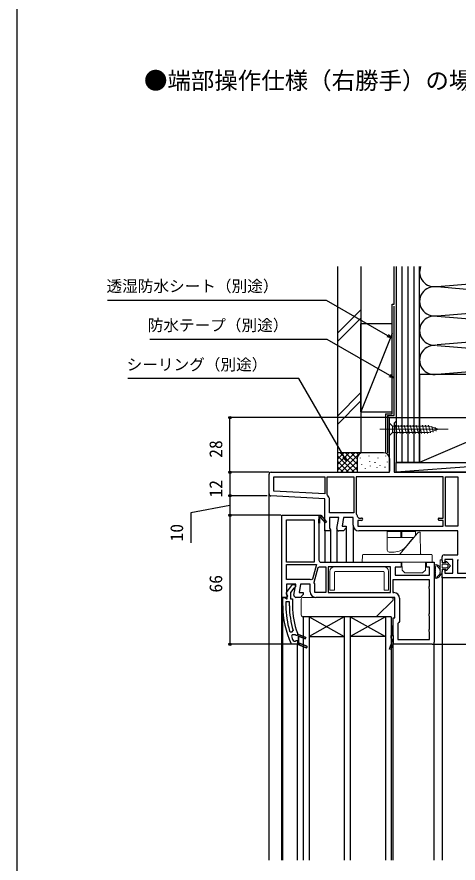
# Model space of a CAD drawing. Units: millimetres, scale not verified. Extents: x -525 to 525, y -783 to 779.
# Drawn here: x -525 to -299.3, y -431.2 to 1.9 of the extents above; entities that cross this region are included whole.
import ezdxf
from ezdxf.enums import TextEntityAlignment as Align

# ---------------------------------------------------------------- set-up
doc = ezdxf.new("R2010")
doc.units = ezdxf.units.MM
doc.header["$LTSCALE"] = 4
for name, color, linetype in [('0-2_USER1', 3, 'Continuous'), ('0-3_YKK_11', 7, 'Continuous'), ('0-4_YKK_12', 2, 'Continuous'), ('0-7_YKK_D', 6, 'Continuous'), ('0-8_YKK_ZWAK', 7, 'Continuous'), ('0-9_YSS_K', 3, 'Continuous'), ('0-A_YSS_KE', 3, 'Continuous')]:
    doc.layers.add(name, color=color, linetype=linetype)
doc.layers.add('0-5_YKK_13', color=4, linetype='Continuous', lineweight=18)
doc.styles.add('ＭＳ ゴシック', font='')
doc.styles.get('ＭＳ ゴシック').set_extended_font_data('MS Gothic')

msp = doc.modelspace()

# ---------------------------------------------------------------- linework, layer by layer
at = {"layer": '0-3_YKK_11'}
for p, q in [((-396, -242.207), (-396, -232.156)), ((-370.5, -253.656), (-370.5, -257.156)), ((-370.5, -257.156), (-370.5, -255.156)), ((-307.5, -276.356), (-307.5, -274.456)), ((-369.5, -279.556), (-367, -279.556)), ((-332.5, -314.656), (-332.5, -318.656))]:
    msp.add_line(p, q, dxfattribs=at)
for points in [[(-395, -231.156), (-334.4, -231.156), (-334.4, -203.156), (-331, -203.156), (-331, -205.056), (-331.5, -205.556), (-332, -206.056), (-332, -231.156), (-281, -231.156), (-281, -232.656), (-268.5, -232.656), (-268.5, -231.156), (-266, -231.156), (-266, -235.156), (-281, -235.156), (-281, -287.156), (-282.8, -287.156), (-282.8, -285.156), (-307.5, -285.156), (-307.5, -281.856)], [(-366.123, -242.913), (-366.3, -242.532), (-366.3, -233.556), (-352.6, -233.556)], [(-352.6, -233.556), (-352.6, -251.956), (-365.1, -251.956), (-365.1, -245.125)], [(-307, -233.556), (-351.4, -233.556), (-351.4, -252.356), (-351.262, -252.701)], [(-308.9, -254.556), (-307, -254.556), (-307, -233.556)], [(-361.285, -259.983), (-360.292, -254.356), (-365.1, -254.356), (-365.1, -259.713), (-364.558, -260.58), (-364.877, -261.156), (-367.5, -261.156), (-367.5, -244.65), (-395.052, -243.206)], [(-389.5, -295.156), (-389.5, -253.156), (-369.634, -253.156), (-369.5, -253.079), (-366.595, -256.497), (-367.205, -257.015), (-369.516, -254.296)], [(-369.894, -254.23), (-370.2, -254.407), (-370.2, -257.156), (-370.5, -257.156), (-370.5, -276.156)], [(-353, -258.256), (-353, -254.356), (-357.855, -254.356), (-358.631, -258.756), (-356.5, -258.756), (-356.5, -259.656), (-358, -261.156), (-360.3, -261.156)], [(-350.613, -254.108), (-350.115, -254.556), (-348.7, -254.556)], [(-348.7, -255.756), (-350.6, -255.756), (-350.6, -258.756), (-307, -258.756), (-307, -255.756), (-308.9, -255.756)], [(-306.5, -273.456), (-299.4, -273.456), (-299.4, -261.156), (-350.1, -261.156)], [(-369.5, -277.156), (-328.5, -277.156), (-328.5, -279.656), (-331.5, -279.656), (-331.5, -283.856), (-313.9, -283.856), (-313.9, -279.656), (-315.5, -279.656), (-315.5, -277.156), (-311.5, -277.156), (-311.5, -318.156)], [(-306.5, -280.856), (-306, -280.856), (-306, -282.756), (-302, -282.756), (-302, -275.856), (-306, -275.856), (-306, -277.356), (-306.5, -277.356)], [(-299.217, -275.775), (-299.6, -276.261), (-299.6, -282.756), (-283.4, -282.756)], [(-387.1, -278.356), (-371.721, -278.356), (-373.726, -285.84), (-374.399, -286.174)], [(-375.5, -285.956), (-387.1, -285.956), (-387.1, -278.356)], [(-372.856, -287.665), (-372.883, -287.33), (-370.872, -279.824), (-370.275, -279.467)], [(-367, -279.556), (-367, -292.756), (-372.6, -292.756), (-372.6, -288.856)], [(-383.285, -293.983), (-382.292, -288.356), (-387.1, -288.356), (-387.1, -293.713), (-386.558, -294.58), (-386.877, -295.156), (-389.5, -295.156)], [(-387.087, -292.639), (-383.975, -288.656), (-382.5, -288.656), (-382.5, -289.757), (-382.975, -290.256), (-383.345, -290.448), (-385.1, -292.695), (-385.1, -295.856), (-384, -295.856), (-384, -299.523)], [(-375, -292.256), (-375, -288.356), (-379.855, -288.356), (-380.631, -292.756), (-378.5, -292.756), (-378.5, -293.656), (-380, -295.156), (-382.3, -295.156)], [(-313.9, -286.256), (-332.7, -286.256), (-332.7, -292.756), (-332.1, -292.756)], [(-329.2, -295.656), (-329.2, -307.561), (-329.65, -308.059), (-330.1, -308.556), (-330.1, -316.756), (-313.9, -316.756), (-313.9, -313.022), (-314.15, -312.589), (-314.15, -311.723), (-313.9, -311.29), (-313.9, -305.022), (-314.15, -304.589), (-314.15, -303.723), (-313.9, -303.29), (-313.9, -291.022), (-314.15, -290.589), (-314.15, -289.723), (-313.9, -289.29), (-313.9, -286.256)], [(-389, -299.523), (-389, -295.156), (-387.9, -295.156), (-387.404, -295.593), (-387.106, -295.856), (-386.7, -295.856), (-386.7, -294.456), (-386.9, -294.056)], [(-385.6, -299.523), (-385.6, -297.456), (-387.4, -297.456), (-387.4, -299.523)], [(-312.5, -319.156), (-332.689, -319.156), (-333.726, -321.898), (-334.474, -321.615), (-333, -317.717), (-333, -316.822), (-333.25, -316.389), (-333.5, -315.956), (-333.5, -314.656), (-332.5, -314.656), (-332.5, -305.656), (-331.6, -305.656), (-331.6, -295.156), (-372.1, -295.156)], [(-385.491, -312.401), (-385.013, -312.756), (-384.176, -312.756), (-383.698, -312.108)], [(-376.752, -320.184), (-381, -318.494), (-381, -315.017), (-377.548, -316.391), (-377.252, -315.647), (-381, -314.156), (-381.5, -314.156), (-381.5, -314.656), (-382.09, -314.731), (-382.574, -314.356), (-382.6, -314.356), (-384.135, -314.356), (-384.604, -315.03)], [(-381.53, -313.539), (-381.5, -313.71), (-381.5, -314.156), (-381, -314.156), (-377.252, -315.647), (-377.548, -316.391), (-381, -315.017), (-381, -318.494), (-376.752, -320.184)], [(-383.705, -317.256), (-383.247, -317.556), (-382.574, -317.556), (-382.09, -317.181), (-381.5, -317.256), (-381.5, -319.156), (-377.048, -320.928), (-381.5, -319.156), (-384.282, -319.156), (-384.735, -318.866)]]:
    msp.add_lwpolyline(points, dxfattribs=at)
for points in [[(-367.5, -242.247), (-393.6, -240.879), (-393.6, -233.556), (-367.5, -233.556)], [(-299.4, -233.556), (-299.4, -258.756), (-305.8, -258.756), (-305.8, -233.556)], [(-372.9, -255.556), (-372.9, -277.156), (-387.1, -277.156), (-387.1, -255.556)], [(-365.8, -292.756), (-333.9, -292.756), (-333.9, -279.556), (-365.8, -279.556)]]:
    msp.add_lwpolyline(points, close=True, dxfattribs=at)
for centre, radius, start, end in [((-395, -232.156), 1, 90.00001, 179.99999), ((-395, -242.207), 1, 180, 266.99997), ((-368, -245.125), 2.9, 359.99999, 49.67978), ((-369.677, -254.105), 0.25, 310.35701, 210), ((-353, -254.356), 2.4, 5.9378, 43.60284), ((-348.7, -255.156), 0.6, 269.99999, 90.00001), ((-308.9, -255.156), 0.6, 89.99999, 270.00001), ((-350.1, -258.256), 2.9, 180.00001, 269.99999), ((-360.3, -260.156), 1, 170.00002, 270), ((-369.5, -276.156), 1, 180.00001, 269.99999), ((-306.5, -274.456), 1, 90.00001, 179.99999), ((-306.5, -276.356), 1, 180.00001, 269.99999), ((-369.5, -276.156), 3.4, 256.82613, 269.99998), ((-306.5, -281.856), 1, 90.00001, 179.99999), ((-375.5, -288.856), 2.9, 67.68615, 89.99999), ((-375.5, -288.856), 2.9, 359.99996, 24.25263), ((-386.3, -293.256), 1, 141.91328, 233.13011), ((-382.3, -294.156), 1, 169.99999, 269.99998), ((-372.1, -292.256), 2.9, 180.00001, 269.99999), ((-332.1, -295.656), 2.9, 0.00001, 89.99999), ((-343, -299.523), 46, 180.00001, 204.86598), ((-343, -299.523), 44.4, 179.99999, 196.86019), ((-343, -299.523), 42.6, 179.99999, 197.18277), ((-343, -299.523), 41, 179.99999, 199.98888), ((-343, -299.523), 44.4, 200.44221, 203.53922), ((-376.9, -320.556), 0.4, 248.30059, 68.30061), ((-376.9, -320.556), 0.4, 248.30059, 68.30061), ((-312.5, -318.156), 1, 270.00001, 359.99999)]:
    msp.add_arc(centre, radius, start, end, dxfattribs=at)
at = {"layer": '0-4_YKK_12'}
for p, q in [((-396, -429.656), (-396, -242.207)), ((-356.5, -259.439), (-356.5, -277.156)), ((-353, -258.246), (-353, -277.156)), ((-367.5, -260.646), (-367.5, -277.146)), ((-364.6, -260.646), (-364.6, -277.146)), ((-361.3, -260.146), (-361.3, -277.146)), ((-307.5, -284.656), (-307.5, -429.656)), ((-389.5, -429.656), (-389.5, -294.656)), ((-389, -429.656), (-389, -299.523)), ((-378.495, -305.156), (-378.5, -429.656)), ((-333.5, -305.156), (-378.495, -305.156)), ((-375.5, -305.156), (-375.5, -429.656)), ((-375.5, -305.156), (-357.5, -315.156)), ((-357.5, -305.156), (-375.5, -315.156)), ((-357.5, -305.156), (-357.5, -429.656)), ((-354.5, -305.156), (-354.5, -429.656)), ((-336.5, -305.156), (-354.5, -315.156)), ((-354.5, -305.156), (-336.5, -315.156)), ((-336.5, -305.156), (-336.5, -429.656)), ((-333.5, -305.156), (-333.5, -429.656)), ((-375.5, -315.156), (-357.5, -315.156)), ((-336.5, -315.156), (-354.5, -315.156)), ((-381.5, -429.656), (-381.5, -319.156)), ((-332.5, -429.656), (-332.5, -318.656)), ((-311.5, -429.656), (-311.5, -318.156))]:
    msp.add_line(p, q, dxfattribs=at)
at = {"layer": '0-5_YKK_13'}
for p, q in [((-334.4, -206.057), (-334.4, -212.257)), ((-334.4, -206.057), (-332.85, -207.607)), ((-314.316, -207.607), (-332.85, -207.607)), ((-332.85, -207.607), (-332.85, -210.707)), ((-330.423, -211.257), (-331.549, -207.057)), ((-328.87, -211.257), (-329.996, -207.057)), ((-327.317, -211.257), (-328.443, -207.057)), ((-325.765, -211.257), (-326.89, -207.057)), ((-324.212, -211.257), (-325.337, -207.057)), ((-322.659, -211.257), (-323.784, -207.057)), ((-321.106, -211.257), (-322.231, -207.057)), ((-319.553, -211.257), (-320.678, -207.057)), ((-318, -211.257), (-319.125, -207.057)), ((-316.447, -211.257), (-317.572, -207.057)), ((-314.894, -211.257), (-316.02, -207.057)), ((-313.411, -210.998), (-314.467, -207.057)), ((-309.4, -209.157), (-314.316, -207.607)), ((-311.979, -210.546), (-312.792, -207.51)), ((-339.4, -209.157), (-304.4, -209.157)), ((-334.4, -212.257), (-332.85, -210.707)), ((-332.85, -210.707), (-314.316, -210.707)), ((-309.4, -209.157), (-314.316, -210.707)), ((-310.547, -210.095), (-311.096, -208.045)), ((-335.551, -265.455), (-335.551, -263.955)), ((-320.15, -262.369), (-329.112, -273.05)), ((-328.601, -264.455), (-328.601, -261.455)), ((-328.001, -264.455), (-328.001, -261.455)), ((-321.051, -261.455), (-321.051, -263.173)), ((-318.507, -272.862), (-318.692, -262.26)), ((-335.551, -270.955), (-335.551, -265.455)), ((-322.207, -264.455), (-335.051, -264.455)), ((-323.083, -265.776), (-325.87, -269.097)), ((-331.998, -271.955), (-334.551, -271.955)), ((-345.241, -273.157), (-347.741, -273.157)), ((-328.002, -277.157), (-327.967, -281.192)), ((-316.302, -277.157), (-327.702, -277.157)), ((-315.502, -277.157), (-316.302, -277.157)), ((-316.037, -281.192), (-316.002, -277.157)), ((-308.5, -276.455), (-308.5, -284.006)), ((-307.5, -277.456), (-307.5, -276.456)), ((-307.5, -277.456), (-307.5, -276.456)), ((-305.5, -276.959), (-305.5, -277.456)), ((-305.5, -277.456), (-305.5, -276.959)), ((-303.2, -279.106), (-305.144, -276.827)), ((-303.2, -279.106), (-305.144, -276.827)), ((-337.15, -279.556), (-362.55, -279.556)), ((-327.967, -281.192), (-326.502, -282.657)), ((-317.502, -282.657), (-316.037, -281.192)), ((-311.5, -285.421), (-311.5, -278.492)), ((-310.9, -280.324), (-310.9, -279.892)), ((-310.9, -281.556), (-310.9, -281.124)), ((-305.5, -277.456), (-307.5, -277.456)), ((-305.5, -277.456), (-307.5, -277.456)), ((-307.5, -279.756), (-307.5, -278.456)), ((-307.5, -279.756), (-307.5, -278.456)), ((-307.5, -280.756), (-305.5, -280.756)), ((-307.5, -282.556), (-307.5, -280.756)), ((-305.5, -280.756), (-307.5, -280.756)), ((-307.5, -282.556), (-307.5, -280.756)), ((-307.2, -278.156), (-305.2, -278.156)), ((-307.2, -278.156), (-305.2, -278.156)), ((-305.2, -280.056), (-307.2, -280.056)), ((-305.2, -280.056), (-307.2, -280.056)), ((-305.5, -280.756), (-305.5, -281.254)), ((-305.5, -281.254), (-305.5, -280.756)), ((-305.144, -281.385), (-303.2, -279.106)), ((-303.2, -279.106), (-305.144, -281.385)), ((-304.972, -278.262), (-304.417, -278.912)), ((-304.417, -278.912), (-304.972, -278.262)), ((-304.417, -279.301), (-304.972, -279.951)), ((-304.417, -279.301), (-304.972, -279.951)), ((-364.85, -291.556), (-364.85, -281.856)), ((-362.55, -291.556), (-362.55, -282.356)), ((-337.65, -281.856), (-362.05, -281.856)), ((-337.15, -291.556), (-337.15, -282.356)), ((-334.85, -291.556), (-334.85, -281.856)), ((-326.502, -282.657), (-317.502, -282.657)), ((-310.9, -282.788), (-310.9, -282.356)), ((-310.9, -284.021), (-310.9, -283.588)), ((-362.55, -291.556), (-364.85, -291.556)), ((-334.85, -291.556), (-337.15, -291.556)), ((-379.504, -296.156), (-379.504, -304.156)), ((-378.504, -295.156), (-333.504, -295.156)), ((-340.797, -304.864), (-332.797, -296.864)), ((-341.504, -305.156), (-378.504, -305.156)), ((-333.5, -310.093), (-333.063, -309.656)), ((-333.5, -310.542), (-332.614, -309.656)), ((-333.5, -310.991), (-332.5, -309.991)), ((-333.5, -311.44), (-332.5, -310.44)), ((-333.5, -311.889), (-332.5, -310.889)), ((-333.5, -312.338), (-332.5, -311.338)), ((-333.5, -312.787), (-332.5, -311.787)), ((-333.5, -313.236), (-332.5, -312.236)), ((-333.5, -313.685), (-332.5, -312.685)), ((-333.5, -314.134), (-332.5, -313.134)), ((-333.5, -314.583), (-332.5, -313.583)), ((-333.124, -314.656), (-332.5, -314.032)), ((-332.675, -314.656), (-332.5, -314.481))]:
    msp.add_line(p, q, dxfattribs=at)
for points in [[(-335.551, -263.955), (-335.551, -261.455), (-321.051, -261.455)], [(-321.168, -263.495), (-321.824, -264.276), (-323.083, -265.776)], [(-348.241, -273.648), (-348.302, -277.157), (-345.303, -277.157)], [(-327.702, -277.157), (-332.977, -277.157), (-345.303, -277.157)], [(-313.063, -273.157), (-315.563, -273.157), (-345.241, -273.157)], [(-315.502, -277.157), (-312.502, -277.157), (-312.563, -273.648)], [(-308.5, -284.006), (-307.5, -282.556), (-308.5, -284.006)]]:
    msp.add_lwpolyline(points, dxfattribs=at)
msp.add_lwpolyline([(-333.5, -309.656), (-332.5, -309.656), (-332.5, -314.656), (-333.5, -314.656)], close=True, dxfattribs=at)
for centre, radius, start, end in [((-335.051, -263.955), 0.5, 180, 270), ((-321.551, -263.173), 0.5, 320, 0), ((-318.618, -263.655), 2, 112.49402, 140), ((-319.192, -262.269), 0.5, 1, 112.49402), ((-322.207, -263.955), 0.5, 270, 320), ((-334.551, -270.955), 1, 180, 270), ((-331.998, -263.955), 8, 270, 320), ((-331.998, -263.955), 8, 315.4052, 320), ((-347.741, -273.657), 0.5, 90, 179), ((-329.342, -272.857), 0.3, 270, 320), ((-318.207, -272.857), 0.3, 181, 270), ((-313.063, -273.657), 0.5, 1, 90), ((-308, -276.455), 0.5, 0.11462, 179.88538), ((-308, -276.456), 0.5, 360, 180.11459), ((-308, -276.456), 0.5, 0.00002, 0.11467), ((-305.298, -276.959), 0.202, 40.46381, 180), ((-305.298, -276.959), 0.202, 40.46381, 180), ((-362.55, -281.856), 2.3, 90, 180), ((-337.15, -281.856), 2.3, 0, 90), ((-311.2, -278.492), 0.3, 81.79391, 180), ((-311.7, -281.956), 3.8, 32.63687, 81.79391), ((-310.9, -279.492), 0.2, 121.83486, 233.1301), ((-310.9, -280.724), 0.2, 126.8699, 233.1301), ((-311.2, -279.892), 0.3, 0, 53.1301), ((-311.2, -280.324), 0.3, 306.8699, 0), ((-311.2, -281.124), 0.3, 0, 53.1301), ((-311.164, -279.068), 0.3, 301.83486, 339.97791), ((-310.6, -279.273), 0.3, 67.71823, 159.97791), ((-311.7, -281.956), 3.2, 66.85224, 67.71823), ((-310.324, -278.738), 0.3, 246.85224, 296.63299), ((-310.1, -279.185), 0.2, 3.36701, 116.63299), ((-309.601, -279.156), 0.3, 183.36701, 233.14776), ((-311.7, -281.956), 3.2, 306.85224, 53.14776), ((-307.2, -278.456), 0.3, 90, 180), ((-307.2, -278.456), 0.3, 90, 180), ((-307.2, -279.756), 0.3, 180, 270), ((-307.2, -279.756), 0.3, 180, 270), ((-305.298, -281.254), 0.202, 180.00003, 319.53622), ((-305.298, -281.254), 0.202, 180, 319.53619), ((-305.2, -278.456), 0.3, 40.46381, 90), ((-305.2, -278.456), 0.3, 40.46381, 90), ((-305.2, -279.756), 0.3, 270, 319.53619), ((-305.2, -279.756), 0.3, 270, 319.53619), ((-304.646, -279.106), 0.3, 319.53619, 40.46381), ((-304.646, -279.106), 0.3, 319.53619, 40.46381), ((-362.05, -282.356), 0.5, 90, 180), ((-337.65, -282.356), 0.5, 0, 90), ((-311.2, -285.421), 0.3, 180, 278.20609), ((-311.7, -281.956), 3.8, 278.20609, 327.36313), ((-310.9, -281.956), 0.2, 126.8699, 233.1301), ((-310.9, -283.188), 0.2, 126.8699, 233.1301), ((-310.9, -284.421), 0.2, 126.8699, 238.16514), ((-311.2, -281.556), 0.3, 306.8699, 0), ((-311.2, -282.356), 0.3, 0, 53.1301), ((-311.2, -282.788), 0.3, 306.8699, 360), ((-311.2, -283.588), 0.3, 0, 53.1301), ((-311.2, -284.021), 0.3, 306.8699, 360), ((-311.164, -284.845), 0.3, 20.02209, 58.16514), ((-310.6, -284.64), 0.3, 200.02209, 292.28177), ((-311.7, -281.956), 3.2, 292.28177, 293.14776), ((-310.324, -285.175), 0.3, 63.36701, 113.14776), ((-310.1, -284.728), 0.2, 243.36701, 356.63299), ((-309.601, -284.757), 0.3, 126.85224, 176.63299), ((-378.504, -296.156), 1, 90, 180), ((-333.504, -296.156), 1, 315, 90), ((-378.504, -304.156), 1, 180, 270), ((-341.504, -304.156), 1, 270, 315)]:
    msp.add_arc(centre, radius, start, end, dxfattribs=at)
at = {"layer": '0-7_YKK_D'}
for p, q in [((-334.608, -203.156), (-417, -203.156)), ((-416, -231.156), (-416, -203.156)), ((-330.5, -203.156), (-57.004, -203.156)), ((-396.008, -231.156), (-417, -231.156)), ((-396.008, -231.156), (-417, -231.156)), ((-416, -231.156), (-416, -243.156)), ((-397.008, -243.156), (-417, -243.156)), ((-397.008, -243.156), (-417, -243.156)), ((-416, -243.156), (-416, -253.156)), ((-390, -253.156), (-417, -253.156)), ((-390, -253.156), (-417, -253.156)), ((-416, -253.156), (-416, -319.156)), ((-380.063, -319.156), (-417, -319.156)), ((-311.5, -319.156), (-157.004, -319.156))]:
    msp.add_line(p, q, dxfattribs=at)
for points in [[(-333.003, -162.571), (-335.212, -161.296), (-366.631, -143.156), (-478.681, -143.156)], [(-332.003, -182.92), (-334.212, -181.645), (-366.234, -163.156), (-457.012, -163.156)], [(-334.87, -160.704), (-333.003, -162.571), (-335.553, -161.888)], [(-333.87, -181.053), (-332.003, -182.92), (-334.553, -182.236)], [(-356.367, -225.377), (-357.642, -223.169), (-380.743, -183.156), (-468.338, -183.156)], [(-357.05, -222.827), (-356.367, -225.377), (-358.233, -223.511)], [(-416, -248.156), (-436, -251.92), (-436, -267.17)]]:
    msp.add_lwpolyline(points, dxfattribs=at)
for centre in [(-416, -203.156), (-416, -231.156), (-416, -231.156), (-416, -243.156), (-416, -243.156), (-416, -253.156), (-416, -253.156), (-416, -319.156)]:
    msp.add_circle(centre, 0.637, dxfattribs=at)
at = {"layer": '0-8_YKK_ZWAK'}
msp.add_line((-525, 747.3), (-525, -782.7), dxfattribs=at)
at = {"layer": '0-9_YSS_K'}
for p, q in [((-331, -125.868), (-331, -226.156)), ((-328, -125.868), (-328, -226.156)), ((-325, -125.868), (-325, -226.156)), ((-322, -125.868), (-322, -226.156)), ((-319, -181.156), (-319, -125.868)), ((-319, -226.156), (-319, -125.868)), ((-309.968, -135.998), (-223.031, -128.814)), ((-223.031, -143.498), (-309.968, -136.314)), ((-309.968, -150.998), (-223.031, -143.814)), ((-361, -159.945), (-349, -147.945)), ((-309.968, -151.314), (-223.031, -158.498)), ((-361, -164.188), (-349, -152.188)), ((-333, -155.156), (-349, -155.156)), ((-349, -200.156), (-349, -155.156)), ((-331, -155.156), (-331, -200.156)), ((-333, -160.156), (-349, -200.156)), ((-223.031, -158.814), (-309.968, -165.998)), ((-309.968, -166.314), (-223.031, -173.498)), ((-309.968, -180.998), (-223.031, -173.814)), ((-214, -181.156), (-319, -226.156)), ((-349, -190.372), (-361, -202.372)), ((-361, -206.614), (-349, -194.614)), ((-349, -200.156), (-333, -200.156)), ((-361, -221.156), (-361, -231.156)), ((-348, -221.156), (-361, -221.156)), ((-361, -230.014), (-352.142, -221.156)), ((-361, -227.186), (-354.97, -221.156)), ((-361, -224.357), (-357.799, -221.156)), ((-361, -221.529), (-360.627, -221.156)), ((-361, -222.671), (-352.514, -231.156)), ((-359.686, -221.156), (-351, -229.843)), ((-359.313, -231.156), (-349.313, -221.156)), ((-356.858, -221.156), (-351, -227.014)), ((-354.029, -221.156), (-351, -224.186)), ((-351.201, -221.156), (-350.219, -222.138)), ((-351, -224.156), (-351, -231.156)), ((-349.172, -223.961), (-349.172, -223.761)), ((-348.372, -221.156), (-348.352, -221.177)), ((-337.4, -221.156), (-348, -221.156)), ((-344.832, -222.96), (-344.832, -222.76)), ((-340.159, -223.961), (-340.159, -223.761)), ((-336.317, -222.96), (-336.317, -222.76)), ((-334.4, -224.156), (-334.4, -230.656)), ((-361, -225.5), (-355.343, -231.156)), ((-361, -228.328), (-358.171, -231.156)), ((-356.485, -231.156), (-351, -225.671)), ((-353.657, -231.156), (-350.982, -228.482)), ((-348.504, -227.3), (-348.504, -227.1)), ((-346.674, -229.156), (-346.674, -228.956)), ((-344.499, -225.631), (-344.499, -225.431)), ((-344.165, -227.967), (-344.165, -227.767)), ((-341.706, -226.233), (-341.706, -226.033)), ((-340.744, -228.94), (-340.744, -228.74)), ((-339.158, -227.633), (-339.158, -227.433)), ((-336.651, -228.636), (-336.651, -228.436)), ((-335.486, -225.964), (-335.486, -225.764)), ((-266, -226.156), (-331, -231.156)), ((-319, -226.156), (-331, -226.156))]:
    msp.add_line(p, q, dxfattribs=at)
msp.add_lwpolyline([(-266, -231.156), (-331, -231.156), (-331, -226.156), (-266, -226.156)], close=True, dxfattribs=at)
for centre, radius, start, end in [((-311.5, -128.656), 7.5, 158.17007, 281.78353), ((-311.5, -143.656), 7.5, 78.21649, 281.78353), ((-311.5, -158.656), 7.5, 78.21649, 281.78353), ((-311.5, -173.656), 7.5, 78.21649, 281.78353), ((-348, -224.156), 3, 90, 180), ((-337.4, -224.156), 3, 0, 90)]:
    msp.add_arc(centre, radius, start, end, dxfattribs=at)
at = {"layer": '0-A_YSS_KE'}
for p, q in [((-361, -125.868), (-361, -221.156)), ((-349, -125.868), (-349, -221.156)), ((-336.4, -201.156), (-336.4, -221.156)), ((-335.4, -202.156), (-335.4, -221.156)), ((-349, -221.156), (-361, -221.156))]:
    msp.add_line(p, q, dxfattribs=at)
for points in [[(-336.4, -201.156), (-333, -201.156), (-333, -145.156), (-332, -145.156), (-332, -125.868)], [(-335.4, -202.156), (-332, -202.156), (-332, -146.156)]]:
    msp.add_lwpolyline(points, dxfattribs=at)
msp.add_lwpolyline([(-319, -181.156), (-319, -226.156), (-214, -226.156), (-214, -181.156)], close=True, dxfattribs=at)

# ---------------------------------------------------------------- texts
at = {"layer": '0-2_USER1', "style": 'ＭＳ ゴシック'}
msp.add_text('●端部操作仕様（右勝手）の場合', height=8.798, dxfattribs=at).set_placement((-460, -37.7), align=Align.BOTTOM_LEFT)
at = {"layer": '0-7_YKK_D', "style": 'ＭＳ ゴシック'}
for s, p in [('透湿防水シート（別途）', (-479.181, -140.566)), ('防水テープ（別途）', (-458.103, -160.566)), ('シーリング（別途）', (-468.884, -180.702))]:
    msp.add_text(s, height=5.865, dxfattribs=at).set_placement(p, align=Align.BOTTOM_LEFT)
for s, p in [('28', (-418, -223.727)), ('12', (-418, -244.06)), ('10', (-438, -266.551)), ('66', (-418, -292.702))]:
    msp.add_text(s, height=6.598, rotation=90, dxfattribs=at).set_placement(p, align=Align.BOTTOM_LEFT)

doc.saveas('drawing.dxf')
